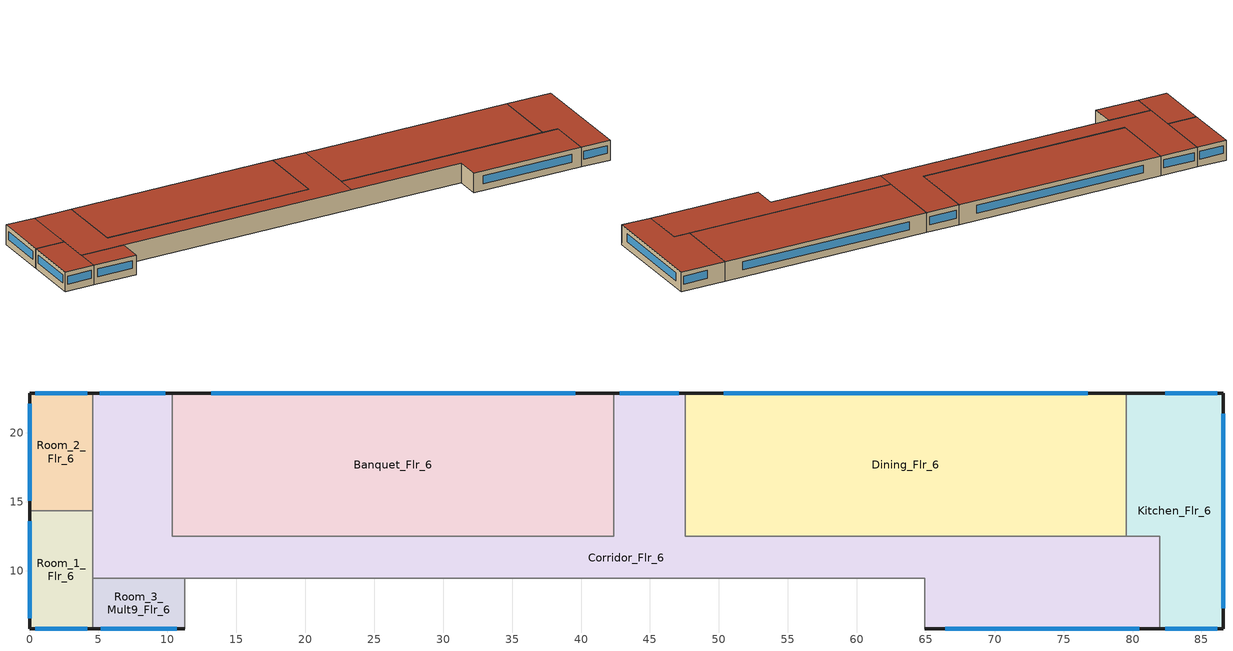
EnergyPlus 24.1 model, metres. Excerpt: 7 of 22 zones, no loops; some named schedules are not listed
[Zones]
Banquet_Flr_6
 floor adiabatic (nonres_floor): 42.37,22.86 42.37,12.5 10.36,12.5 10.36,22.86 z16.15
 wall outside (nonres_ext_wall_top): 42.37,22.86 10.36,22.86 z16.15:19.2
 wall to Corridor_Flr_6 (int_wall): 10.36,22.86 10.36,12.5 42.37,12.5 42.37,22.86 z16.15:19.2
 window (NonresWindow_U_0.496_SHGC_0.25): 39.57,22.86 13.16,22.86 z17.26:18.48
 roof outside (nonres_roof): 10.36,22.86 10.36,12.5 42.37,12.5 42.37,22.86 z19.2
Corridor_Flr_6
 floor adiabatic (nonres_floor): 4.57,9.45 4.57,22.86 10.36,22.86 10.36,12.5 42.37,12.5 42.37,22.86 47.55,22.86 47.55,12.5 81.99,12.5 81.99,5.79 64.92,5.79 64.92,9.45 z16.15
 wall outside (nonres_ext_wall_top): 10.36,22.86 4.57,22.86 / 47.55,22.86 42.37,22.86 / 64.92,5.79 81.99,5.79 z16.15:19.2
 wall adiabatic (int_wall): 4.57,22.86 4.57,9.45 64.92,9.45 64.92,5.79 / 81.99,12.5 47.55,12.5 z16.15:19.2
 wall to Dining_Flr_6 (int_wall): 47.55,12.5 47.55,22.86 z16.15:19.2
 wall to Kitchen_Flr_6 (int_wall): 81.99,5.79 81.99,12.5 z16.15:19.2
 window (NonresWindow_U_0.496_SHGC_0.25): 9.86,22.86 5.08,22.86 / 47.09,22.86 42.82,22.86 / 66.42,5.79 80.5,5.79 z17.26:18.48
 roof outside (nonres_roof): 4.57,9.45 47.55,9.45 47.55,22.86 42.37,22.86 42.37,12.5 10.36,12.5 10.36,22.86 4.57,22.86 z19.2; 47.55,9.45 64.92,9.45 64.92,5.79 81.99,5.79 81.99,12.5 47.55,12.5 z19.2
Dining_Flr_6
 floor adiabatic (nonres_floor): 79.55,22.86 79.55,12.5 47.55,12.5 47.55,22.86 z16.15
 wall outside (nonres_ext_wall_top): 79.55,22.86 47.55,22.86 z16.15:19.2
 wall to Kitchen_Flr_6 (int_wall): 79.55,12.5 79.55,22.86 z16.15:19.2
 wall adiabatic (int_wall): 47.55,12.5 79.55,12.5 z16.15:19.2
 window (NonresWindow_U_0.496_SHGC_0.25): 76.75,22.86 50.35,22.86 z17.26:18.48
 roof outside (nonres_roof): 47.55,22.86 47.55,12.5 79.55,12.5 79.55,22.86 z19.2
Kitchen_Flr_6
 floor adiabatic (nonres_floor): 79.55,12.5 79.55,22.86 86.56,22.86 86.56,5.79 81.99,5.79 81.99,12.5 z16.15
 wall outside (nonres_ext_wall_top): 81.99,5.79 86.56,5.79 86.56,22.86 79.55,22.86 z16.15:19.2
 wall adiabatic (int_wall): 79.55,12.5 81.99,12.5 z16.15:19.2
 window (NonresWindow_U_0.496_SHGC_0.25): 82.39,5.79 86.16,5.79 / 86.56,7.29 86.56,21.37 / 86.16,22.86 82.39,22.86 z17.26:18.48
 roof outside (nonres_roof): 79.55,12.5 81.99,12.5 81.99,5.79 86.56,5.79 86.56,22.86 79.55,22.86 z19.2
Room_1_Flr_6
 floor adiabatic (nonres_floor): 4.57,14.33 4.57,5.79 0,5.79 0,14.33 z16.15
 wall outside (res_ext_wall_top): 0,14.33 0,5.79 4.57,5.79 z16.15:19.2
 wall adiabatic (int_wall): 4.57,5.79 4.57,14.33 z16.15:19.2
 wall to Room_2_Flr_6 (int_wall): 4.57,14.33 0,14.33 z16.15:19.2
 window (ResWindow_U_0.496_SHGC_0.25): 0.4,5.79 4.17,5.79 / 0,13.58 0,6.54 z17.26:18.48
 roof outside (res_roof): 0,14.33 0,5.79 4.57,5.79 4.57,14.33 z19.2
Room_2_Flr_6
 floor adiabatic (nonres_floor): 4.57,22.86 4.57,14.33 0,14.33 0,22.86 z16.15
 wall outside (res_ext_wall_top): 4.57,22.86 0,22.86 0,14.33 z16.15:19.2
 wall adiabatic (int_wall): 4.57,14.33 4.57,22.86 z16.15:19.2
 window (ResWindow_U_0.496_SHGC_0.25): 4.17,22.86 0.4,22.86 / 0,22.11 0,15.07 z17.26:18.48
 roof outside (res_roof): 0,22.86 0,14.33 4.57,14.33 4.57,22.86 z19.2
Room_3_Mult9_Flr_6
 floor adiabatic (nonres_floor): 11.28,9.45 11.28,5.79 4.57,5.79 4.57,9.45 z16.15
 wall outside (res_ext_wall_top): 4.57,5.79 11.28,5.79 z16.15:19.2
 wall adiabatic (int_wall): 11.28,5.79 11.28,9.45 4.57,9.45 4.57,5.79 z16.15:19.2
 window (ResWindow_U_0.496_SHGC_0.25): 5.16,5.79 10.69,5.79 z17.26:18.48
 roof outside (res_roof): 4.57,9.45 4.57,5.79 11.28,5.79 11.28,9.45 z19.2
[Building]
HotelLarge: Loads convergence tolerance value=0.04; Maximum number of warmup days=25; Minimum number of warmup days=6; North axis=0; Solar distribution=FullInteriorAndExterior; Temperature convergence tolerance value=0.2; Terrain=City
[Site:GroundTemperature:FCfactorMethod]
January ground temperature=16; February ground temperature=11.9; March ground temperature=7.7; April ground temperature=4; May ground temperature=7.9; June ground temperature=13.8; July ground temperature=17.2; August ground temperature=20.8; September ground temperature=24.8; October ground temperature=26.1; November ground temperature=26.5; December ground temperature=22.5
[Site:Location]
Atlanta-Hartsfield.Jackson.Intl.AP_GA_USA WMO=722190: Elevation=313; Latitude=33.64; Longitude=-84.43; Time zone=-5
[Site:WaterMainsTemperature]
Annual average outdoor air temperature=16.6; Calculation method=Correlation; Maximum difference in monthly average outdoor air temperatures=22.5
[SizingPeriod:DesignDay] Barometric pressure=97621; Day of month=21; Daylight saving time indicator=No; Dry bulb temperature range modifier type=DefaultMultipliers; Humidity condition type=WetBulb; Rain indicator=No; Snow indicator=No
Name | Ashrae clear sky optical depth for beam irradiance taub | Ashrae clear sky optical depth for diffuse irradiance taud | Daily dry bulb temperature range | Day type | Maximum dry bulb temperature | Month | Solar model indicator | Wetbulb or dewpoint at maximum dry bulb | Wind direction | Wind speed | Sky clearness
Atlanta-Hartsfield.Jackson.Intl.AP_GA_USA Ann Clg .4% Condns DB=>MWB | 0.556 | 1.779 | 9.5 | SummerDesignDay | 34.4 | 7 | ASHRAETau | 23.5 | 300 | 4
Atlanta-Hartsfield.Jackson.Intl.AP_GA_USA Ann Htg 99.6% Condns DB |  |  | 0 | WinterDesignDay | -6.3 | 1 | ASHRAEClearSky | -6.3 | 320 | 5.3 | 0
[Construction]
InteriorFurnishings: Std Wood 6inch
NonresWindow_U_0.496_SHGC_0.25: Glazing Layer
ResWindow_U_0.496_SHGC_0.25: Residential Window Glazing Layer
int_wall: G01 13mm gypsum board, G01 13mm gypsum board
nonres_ext_wall_top: 200mm Normalweight concrete wall, Nonres_Exterior_Wall_Insulation_top, G01 13mm gypsum board
nonres_floor: Nonres_Floor_Insulation, 100mm Normalweight concrete floor, CP02 CARPET PAD
nonres_roof: F13 Built-up roofing, Nonres_Roof_Insulation, F08 Metal surface
res_ext_wall_top: 200mm Normalweight concrete wall, Res_Exterior_Wall_Insulation_top, G01 13mm gypsum board
res_roof: F13 Built-up roofing, Res_Roof_Insulation, F08 Metal surface
[Material]
Name | Conductivity | Density | Roughness | Specific heat | Thickness | Solar absorptance | Thermal absorptance | Visible absorptance
100mm Normalweight concrete floor | 2.31 | 2322 | MediumRough | 832 | 0.1016
200mm Normalweight concrete wall | 2.31 | 2322 | MediumRough | 832 | 0.2032
F08 Metal surface | 45.28 | 7824 | Smooth | 500 | 0.0008
F13 Built-up roofing | 0.16 | 1120 | Rough | 1460 | 0.0095 | 0.45 | 0.75
G01 13mm gypsum board | 0.16 | 800 | Smooth | 1090 | 0.0127 | 0.7 | 0.9 | 0.5
Std Wood 6inch | 0.12 | 540 | MediumSmooth | 1210 | 0.15 | 0.7 | 0.9 | 0.7
[Material:NoMass] Solar absorptance=0.7; Thermal absorptance=0.9
Name | Roughness | Thermal resistance | Visible absorptance
CP02 CARPET PAD | VeryRough | 0.21648 | 0.8
Nonres_Exterior_Wall_Insulation_top | MediumSmooth | 0.679316 | 0.7
Nonres_Floor_Insulation | MediumSmooth | 2.88292 | 0.7
Nonres_Roof_Insulation; Res_Roof_Insulation | MediumSmooth | 4.31889 | 0.7
Res_Exterior_Wall_Insulation_top | MediumSmooth | 0.799316 | 0.7
[WindowMaterial:SimpleGlazingSystem] Solar heat gain coefficient=0.25; U factor=2.81642; Visible transmittance=0.275
Glazing Layer; Residential Window Glazing Layer
[Daylighting:Controls] Availability schedule=DaylightAvailSch; Fraction of lights controlled by reference point 1=0.2; Illuminance setpoint at reference point 1=215; Fraction of lights controlled by reference point 2=0.2; Illuminance setpoint at reference point 2=215; Daylighting method=SplitFlux; Glare calculation azimuth angle of view direction clockwise from zone y axis=0; Lighting control type=Stepped; Maximum allowable discomfort glare index=22; Minimum input power fraction for continuous or continuousoff dimming control=0.3; Minimum light output fraction for continuous or continuousoff dimming control=0.2; Number of stepped control steps=3; Probability lighting will be reset when needed in manual stepped control=1
Name | Daylighting reference point name 1 | Daylighting reference point name 2 | Glare calculation daylighting reference point | Zone or space
Banquet_Flr_6_DaylCtrl | Banquet_Flr_6_DaylRefPt1 | Banquet_Flr_6_DaylRefPt2 | Banquet_Flr_6_DaylRefPt1 | Banquet_Flr_6
Dining_Flr_6_DaylCtrl | Dining_Flr_6_DaylRefPt1 | Dining_Flr_6_DaylRefPt2 | Dining_Flr_6_DaylRefPt1 | Dining_Flr_6
[ElectricEquipment] Design level calculation method=EquipmentLevel
Name | Design level | End use subcategory | Fraction latent | Fraction lost | Fraction radiant | Schedule | Zone or zonelist or space or spacelist
Banquet_Flr_6_MiscPlug_Equip | 22493 | Cooking | 0 | 0 | 0.5 | Kitchen_Elec_Equip_SCH | Banquet_Flr_6
Dining_Flr_6_MiscPlug_Equip | 22493 | Cooking | 0 | 0 | 0.5 | Kitchen_Elec_Equip_SCH | Dining_Flr_6
Kitchen_Flr_6_MiscElec_Equip | 52482.8 | Cooking | 0.2 | 0.1 | 0.5 | Kitchen_Elec_Equip_SCH | Kitchen_Flr_6
Kitchen_Flr_6_Reach-in-Freezer | 457.5 | ReachInFreezer | 0 | 0 | 0.25 | Always_on | Kitchen_Flr_6
Kitchen_Flr_6_Reach-in-Refrigerator | 285 | ReachInRefrigerator | 0 | 0 | 0.25 | Always_on | Kitchen_Flr_6
Room_1_Flr_6_PlugMisc_Equip | 263.3986 | MiscPlug | 0 | 0 | 0.5 | Guestroom_Eqp_Sch_Adva | Room_1_Flr_6
Room_2_Flr_6_PlugMisc_Equip | 263.3678 | MiscPlug | 0 | 0 | 0.5 | Guestroom_Eqp_Sch_Adva | Room_2_Flr_6
Room_3_Mult9_Flr_6_PlugMisc_Equip | 258.0614 | MiscPlug | 0 | 0 | 0.5 | Guestroom_Eqp_Sch_Adva | Room_3_Mult9_Flr_6
[Exterior:FuelEquipment] Fuel use type=Electricity
Name | Design level | End use subcategory | Schedule
Elevator_Lift_Running | 299258 | ElevatorLift | elevator_running_sch
Elevator_Lift_Standby | 9468 | ElevatorLift | elevator_standby_sch
Elevators_Lights_Fan | 376 | ElevatorLightsFan | ELEV_LIGHT_FAN_SCH_ADD_DF
[Exterior:Lights]
Exterior Facade Lighting: Control option=AstronomicalClock; Design level=16690.39; End use subcategory=General; Schedule=Exterior_Lgt_ALWAYS_ON
[GasEquipment]
Kitchen_Flr_6_MiscGas_Equip: Design level=249920; Design level calculation method=EquipmentLevel; End use subcategory=Cooking; Fraction latent=0.1; Fraction lost=0.7; Fraction radiant=0.2; Schedule=Kitchen_Gas_Equip_SCH; Zone or zonelist or space or spacelist=Kitchen_Flr_6
[InternalMass] Construction=InteriorFurnishings
Name | Zone or zonelist | Surface area
Banquet_Flr_6_InternalMass_1 | Banquet_Flr_6 | 663.3149
Corridor_Flr_6_InternalMass_1 | Corridor_Flr_6 | 824.2494
Dining_Flr_6_InternalMass_1 | Dining_Flr_6 | 663.3149
Kitchen_Flr_6_InternalMass_1 | Kitchen_Flr_6 | 206.6089
Room_1_Flr_6_InternalMass_1 | Room_1_Flr_6 | 78.044
Room_2_Flr_6_InternalMass_1 | Room_2_Flr_6 | 78.0349
Room_3_Mult9_Flr_6_InternalMass_1 | Room_3_Mult9_Flr_6 | 49.0611
[Lights] Design level calculation method=Watts/Area; End use subcategory=LightsWired; Fraction radiant=0.7; Fraction replaceable=1; Fraction visible=0.2; Return air fraction=0; Return air fraction calculated from plenum temperature=No
Name | Schedule | Watts per floor area | Zone or zonelist or space or spacelist
Banquet_Flr_6_Lights | ltg_sch_dining | 11.51737 | Banquet_Flr_6
Corridor_Flr_6_Lights | ltg_sch_corridor | 7.10417 | Corridor_Flr_6
Dining_Flr_6_Lights | ltg_sch_dining | 11.51737 | Dining_Flr_6
Kitchen_Flr_6_Lights | ltg_sch_kitchen | 13.02432 | Kitchen_Flr_6
Room_1_Flr_6_Lights | ltg_sch_guestroom | 9.79515 | Room_1_Flr_6
Room_2_Flr_6_Lights | ltg_sch_guestroom | 9.79515 | Room_2_Flr_6
Room_3_Mult9_Flr_6_Lights | ltg_sch_guestroom | 9.79515 | Room_3_Mult9_Flr_6
[People] Activity level schedule=ACTIVITY_SCH; Air velocity schedule=AIR_VELO_SCH; Clothing insulation calculation method=ClothingInsulationSchedule; Clothing insulation schedule=CLOTHING_SCH; Enable ashrae 55 comfort warnings=No; Fraction radiant=0.3; Mean radiant temperature calculation type=EnclosureAveraged; Number of people calculation method=People; Sensible heat fraction=Autocalculate; Thermal comfort model 1 type=Fanger; Work efficiency schedule=WORK_EFF_SCH
Name | Number of people | Number of people schedule | Zone or zonelist or space or spacelist
Banquet_Flr_6 People | 249.896 | BLDG_OCC_SCH | Banquet_Flr_6
CORRIDOR_FLR_6 People | 22.18 | BLDG_OCC_SCH | CORRIDOR_FLR_6
Dining_Flr_6 People | 249.896 | BLDG_OCC_SCH | Dining_Flr_6
Kitchen_Flr_6 People | 22.238 | BLDG_OCC_SCH | Kitchen_Flr_6
Room_1_Flr_6 People | 1.5 | GuestRoom_Occ_Sch | Room_1_Flr_6
Room_2_Flr_6 People | 1.5 | GuestRoom_Occ_Sch | Room_2_Flr_6
Room_3_Mult9_Flr_6 People | 1.5 | GuestRoom_Occ_Sch | Room_3_Mult9_Flr_6
[Zone] Ceiling height=-9999; Floor area=Autocalculate; Part of total floor area=Yes; Type=1
Name | Multiplier | Volume
Banquet_Flr_6; Dining_Flr_6 | 1 | 1010.89
Corridor_Flr_6 | 1 | 1256.16
Kitchen_Flr_6 | 1 | 314.872
Room_1_Flr_6 | 1 | 118.9391
Room_2_Flr_6 | 1 | 118.9252
Room_3_Mult9_Flr_6 | 9 | 74.7691
[ZoneInfiltration:DesignFlowRate] Constant term coefficient=1; Design flow rate calculation method=Flow/ExteriorWallArea; Flow rate per exterior surface area=0.000569572; Schedule=INFIL_QUARTER_ON_SCH; Temperature term coefficient=0; Velocity squared term coefficient=0; Velocity term coefficient=0
Name | Zone or zonelist or space or spacelist
Banquet_Flr_6_Infiltration | Banquet_Flr_6
Corridor_Flr_6_Infiltration | Corridor_Flr_6
Dining_Flr_6_Infiltration | Dining_Flr_6
Kitchen_Flr_6_Infiltration | Kitchen_Flr_6
Room_1_Flr_6_Infiltration | Room_1_Flr_6
Room_2_Flr_6_Infiltration | Room_2_Flr_6
Room_3_Mult9_Flr_6_Infiltration | Room_3_Mult9_Flr_6
[ZoneVentilation:WindandStackOpenArea] Delta temperature=-100; Discharge coefficient for opening=Autocalculate; Height difference=9.6007; Maximum indoor temperature=25.56; Maximum outdoor temperature=23.89; Maximum wind speed=40; Minimum indoor temperature=18.89; Minimum outdoor temperature=15.56; Opening area=0.02; Opening area fraction schedule=Sliding_Doors_Ventilation_Availability_SCH; Opening effectiveness=Autocalculate
Name | Effective angle | Zone or space
Room_1_Flr_6 Sliding Door Ventilation | 180 | Room_1_Flr_6
Room_2_Flr_6 Sliding Door Ventilation | 0 | Room_2_Flr_6
Room_3_Mult9_Flr_6 Sliding Door Ventilation | 180 | Room_3_Mult9_Flr_6
[Schedule:Compact]
ALWAYS_ON; Exterior_Lgt_ALWAYS_ON: Through: 12/31, For: AllDays, Until: 24:00, 1
DaylightAvailSch: Through: 12/31, For: SummerDesignDay WinterDesignDay, Until: 24:00, 0, For: AllOtherDays, Until: 24:00, 1
ELEV_LIGHT_FAN_SCH_ADD_DF: Through: 12/31, For: SummerDesignday, Until: 24:00, 0.5, For: WinterDesignDay, Until: 24:00, 0.05, For: AllOtherDays, Until: 04:00, 0.05, Until: 05:00, 0.1, Until: 06:00, 0.2, Until: 07:00, 0.4, Until: 09:00, 0.5, Until: 10:00, 0.35, Until: 16:00, 0.15, Until: 17:00, 0.35, Until: 19:00, 0.5, Until: 21:00, 0.4, Until: 22:00, 0.3, Until: 23:00, 0.2, Until: 24:00, 0.1
GuestRoom_Eqp_Sch_Adva: Through: 12/31, For: Weekdays, Until: 06:00, 0.17, Until: 07:00, 0.62, Until: 08:00, 0.9, Until: 10:00, 0.43, Until: 16:00, 0.12, Until: 17:00, 0.19, Until: 19:00, 0.48, Until: 20:00, 0.46, Until: 21:00, 0.62, Until: 22:00, 0.69, Until: 23:00, 0.34, Until: 24:00, 0.17, For: Saturday Sunday Holidays, Until: 06:00, 0.17, Until: 07:00, 0.3, Until: 08:00, 0.62, Until: 09:00, 0.9, Until: 10:00, 0.62, Until: 16:00, 0.13, Until: 17:00, 0.21, Until: 18:00, 0.4, Until: 19:00, 0.48, Until: 20:00, 0.46, Until: 21:00, 0.62, Until: 22:00, 0.69, Until: 23:00, 0.34, Until: 24:00, 0.17, For: WinterDesignDay, Until: 24:00, 0, For: SummerDesignDay CustomDay1 CustomDay2, Until: 24:00, 1
Kitchen_Elec_Equip_SCH: Through: 12/31, For: Weekday, Until: 06:00, 0.1, Until: 07:00, 0.25, Until: 24:00, 0.3, For: Saturday, Until: 06:00, 0.1, Until: 07:00, 0.25, Until: 24:00, 0.3, For: SummerDesignDay, Until: 24:00, 0.3, For: WinterDesignDay, Until: 24:00, 0, For: Sunday Holidays AllOtherDays, Until: 06:00, 0.1, Until: 07:00, 0.25, Until: 24:00, 0.3
Kitchen_Gas_Equip_SCH: Through: 12/31, For: Weekdays Saturday, Until: 05:00, 0.02, Until: 06:00, 0.05, Until: 07:00, 0.1, Until: 08:00, 0.15, Until: 09:00, 0.2, Until: 10:00, 0.15, Until: 13:00, 0.25, Until: 14:00, 0.2, Until: 15:00, 0.15, Until: 16:00, 0.2, Until: 19:00, 0.3, Until: 21:00, 0.2, Until: 22:00, 0.15, Until: 23:00, 0.1, Until: 24:00, 0.05, For: SummerDesignDay, Until: 24:00, 0.25, For: WinterDesignDay, Until: 24:00, 0, For: Sunday Holidays AllOtherDays, Until: 05:00, 0.02, Until: 06:00, 0.05, Until: 07:00, 0.1, Until: 08:00, 0.15, Until: 09:00, 0.2, Until: 10:00, 0.15, Until: 13:00, 0.25, Until: 14:00, 0.2, Until: 15:00, 0.15, Until: 16:00, 0.2, Until: 19:00, 0.3, Until: 21:00, 0.2, Until: 22:00, 0.15, Until: 23:00, 0.1, Until: 24:00, 0.05
elevator_running_sch: Through: 12/31, For: SummerDesignDay, Until: 24:00, 0.11292, For: WinterDesignDay, Until: 24:00, 0, For: Weekdays, Until: 01:00, 0, Until: 02:00, 0, Until: 03:00, 0, Until: 04:00, 0, Until: 05:00, 0, Until: 06:00, 0, Until: 07:00, 0.05411, Until: 08:00, 0.11292, Until: 09:00, 0.11292, Until: 10:00, 0.05411, Until: 11:00, 0.05411, Until: 12:00, 0.11292, Until: 13:00, 0.05411, Until: 14:00, 0.05411, Until: 15:00, 0.05411, Until: 16:00, 0.05411, Until: 17:00, 0.11292, Until: 18:00, 0.11292, Until: 19:00, 0.11292, Until: 20:00, 0.05411, Until: 21:00, 0, Until: 22:00, 0, Until: 23:00, 0, Until: 24:00, 0, For: Saturday, Until: 01:00, 0, Until: 02:00, 0, Until: 03:00, 0, Until: 04:00, 0, Until: 05:00, 0, Until: 06:00, 0, Until: 07:00, 0.05411, Until: 08:00, 0.11292, Until: 09:00, 0.11292, Until: 10:00, 0.05411, Until: 11:00, 0.05411, Until: 12:00, 0.11292, Until: 13:00, 0.05411, Until: 14:00, 0.05411, Until: 15:00, 0.05411, Until: 16:00, 0.05411, Until: 17:00, 0.11292, Until: 18:00, 0.11292, Until: 19:00, 0.11292, Until: 20:00, 0.05411, Until: 21:00, 0, Until: 22:00, 0, Until: 23:00, 0, Until: 24:00, 0, For: Sunday Holidays AllOtherDays, Until: 01:00, 0, Until: 02:00, 0, Until: 03:00, 0, Until: 04:00, 0, Until: 05:00, 0, Until: 06:00, 0, Until: 07:00, 0.05411, Until: 08:00, 0.11292, Until: 09:00, 0.11292, Until: 10:00, 0.05411, Until: 11:00, 0.05411, Until: 12:00, 0.11292, Until: 13:00, 0.05411, Until: 14:00, 0.05411, Until: 15:00, 0.05411, Until: 16:00, 0.05411, Until: 17:00, 0.11292, Until: 18:00, 0.11292, Until: 19:00, 0.11292, Until: 20:00, 0.05411, Until: 21:00, 0, Until: 22:00, 0, Until: 23:00, 0, Until: 24:00, 0
elevator_standby_sch: Through: 12/31, For: SummerDesignDay, Until: 24:00, 1, For: WinterDesignDay, Until: 24:00, 0.70782, For: Weekdays, Until: 01:00, 1, Until: 02:00, 1, Until: 03:00, 1, Until: 04:00, 1, Until: 05:00, 1, Until: 06:00, 1, Until: 07:00, 0.86, Until: 08:00, 0.70782, Until: 09:00, 0.70782, Until: 10:00, 0.86, Until: 11:00, 0.86, Until: 12:00, 0.70782, Until: 13:00, 0.86, Until: 14:00, 0.86, Until: 15:00, 0.86, Until: 16:00, 0.86, Until: 17:00, 0.70782, Until: 18:00, 0.70782, Until: 19:00, 0.70782, Until: 20:00, 0.86, Until: 21:00, 1, Until: 22:00, 1, Until: 23:00, 1, Until: 24:00, 1, For: Saturday, Until: 01:00, 1, Until: 02:00, 1, Until: 03:00, 1, Until: 04:00, 1, Until: 05:00, 1, Until: 06:00, 1, Until: 07:00, 0.86, Until: 08:00, 0.70782, Until: 09:00, 0.70782, Until: 10:00, 0.86, Until: 11:00, 0.86, Until: 12:00, 0.70782, Until: 13:00, 0.86, Until: 14:00, 0.86, Until: 15:00, 0.86, Until: 16:00, 0.86, Until: 17:00, 0.70782, Until: 18:00, 0.70782, Until: 19:00, 0.70782, Until: 20:00, 0.86, Until: 21:00, 1, Until: 22:00, 1, Until: 23:00, 1, Until: 24:00, 1, For: Sunday Holidays AllOtherDays, Until: 01:00, 1, Until: 02:00, 1, Until: 03:00, 1, Until: 04:00, 1, Until: 05:00, 1, Until: 06:00, 1, Until: 07:00, 0.86, Until: 08:00, 0.70782, Until: 09:00, 0.70782, Until: 10:00, 0.86, Until: 11:00, 0.86, Until: 12:00, 0.70782, Until: 13:00, 0.86, Until: 14:00, 0.86, Until: 15:00, 0.86, Until: 16:00, 0.86, Until: 17:00, 0.70782, Until: 18:00, 0.70782, Until: 19:00, 0.70782, Until: 20:00, 0.86, Until: 21:00, 1, Until: 22:00, 1, Until: 23:00, 1, Until: 24:00, 1
ltg_sch_corridor: Through: 12/31, For: SummerDesignDay, Until: 24:00, 1, For: WinterDesignDay, Until: 24:00, 0, For: Weekdays, Until: 1:00, 0.15, Until: 2:00, 0.1125, Until: 5:00, 0.075, Until: 6:00, 0.15, Until: 7:00, 0.3, Until: 8:00, 0.375, Until: 10:00, 0.3, Until: 18:00, 0.1875, Until: 19:00, 0.45, Until: 20:00, 0.6, Until: 21:00, 0.675, Until: 22:00, 0.6, Until: 23:00, 0.45, Until: 24:00, 0.225, For: Saturday, Until: 2:00, 0.15, Until: 6:00, 0.075, Until: 8:00, 0.225, Until: 10:00, 0.3, Until: 11:00, 0.225, Until: 18:00, 0.1875, Until: 19:00, 0.45, Until: 22:00, 0.525, Until: 23:00, 0.45, Until: 24:00, 0.225, For: AllOtherDays, Until: 2:00, 0.225, Until: 6:00, 0.15, Until: 7:00, 0.225, Until: 9:00, 0.3, Until: 13:00, 0.225, Until: 18:00, 0.15, Until: 19:00, 0.375, Until: 20:00, 0.525, Until: 21:00, 0.6, Until: 22:00, 0.45, Until: 23:00, 0.375, Until: 24:00, 0.225
ltg_sch_dining; ltg_sch_kitchen: Through: 12/31, For: SummerDesignDay, Until: 24:00, 1, For: WinterDesignDay, Until: 24:00, 0, For: Weekdays, Until: 1:00, 0.2, Until: 2:00, 0.15, Until: 5:00, 0.1, Until: 6:00, 0.2, Until: 7:00, 0.4, Until: 8:00, 0.5, Until: 10:00, 0.4, Until: 18:00, 0.25, Until: 19:00, 0.6, Until: 20:00, 0.8, Until: 21:00, 0.9, Until: 22:00, 0.8, Until: 23:00, 0.6, Until: 24:00, 0.3, For: Saturday, Until: 2:00, 0.2, Until: 6:00, 0.1, Until: 8:00, 0.3, Until: 10:00, 0.4, Until: 11:00, 0.3, Until: 18:00, 0.25, Until: 19:00, 0.6, Until: 22:00, 0.7, Until: 23:00, 0.6, Until: 24:00, 0.3, For: AllOtherDays, Until: 2:00, 0.3, Until: 6:00, 0.2, Until: 7:00, 0.3, Until: 9:00, 0.4, Until: 13:00, 0.3, Until: 18:00, 0.2, Until: 19:00, 0.5, Until: 20:00, 0.7, Until: 21:00, 0.8, Until: 22:00, 0.6, Until: 23:00, 0.5, Until: 24:00, 0.3
